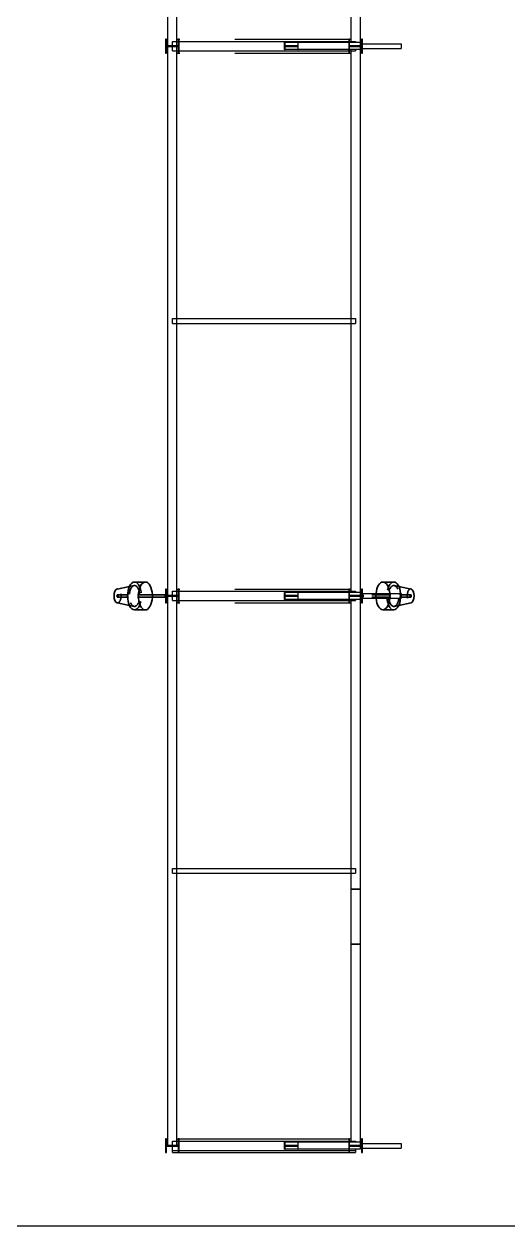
# Model space of a CAD drawing. Header units: inches. Extents: x 517790 to 538444, y 301815 to 302461.
# Drawn here: x 517880.78 to 517886.24, y 302284.9 to 302298.45 of the extents above; entities that cross this region are included whole.
import ezdxf

# ---------------------------------------------------------------- set-up
doc = ezdxf.new("R2010")
doc.units = ezdxf.units.IN
doc.header["$MEASUREMENT"] = 0
doc.linetypes.add('BLAST PROOF PARTITION-EMBED 1_DWG$0$DIVIDE2', pattern=[0.625, 0.25, -0.125, 0, -0.125, 0, -0.125])
doc.linetypes.add('CABLE ROUTE FOR TOTAL PLANE-EMBED 1_DWG$0$HIDDEN2', pattern=[0.1875, 0.125, -0.0625])
for name, color, linetype in [('CABLE ROUTE FOR TOTAL PLANE-EMBED 1_DWG$0$DwgTemplate', 7, 'Continuous'), ('硅胶总平面底图 工艺装置区', 253, 'Continuous'), ('硅胶总平面底图0804', 253, 'Continuous')]:
    doc.layers.add(name, color=color, linetype=linetype)

msp = doc.modelspace()

# ---------------------------------------------------------------- linework, layer by layer
at = {"layer": 'CABLE ROUTE FOR TOTAL PLANE-EMBED 1_DWG$0$DwgTemplate', "color": 253, "linetype": 'Continuous', "lineweight": 25}
for p, q in [((517882.397, 302288.891), (517882.397, 302347.882)), ((517882.501, 302288.886), (517882.501, 302347.882)), ((517884.464, 302304.365), (517884.464, 302298.243)), ((517884.567, 302304.365), (517884.567, 302298.243)), ((517882.371, 302298.281), (517882.371, 302298.126)), ((517882.382, 302298.281), (517882.371, 302298.281)), ((517882.382, 302298.207), (517882.382, 302298.281)), ((517882.449, 302298.256), (517884.438, 302298.256)), ((517882.449, 302298.152), (517882.449, 302298.256)), ((517882.501, 302298.281), (517882.516, 302298.281)), ((517882.526, 302298.281), (517882.516, 302298.281)), ((517882.516, 302298.281), (517882.516, 302298.207)), ((517882.526, 302298.126), (517882.526, 302298.281)), ((517882.526, 302298.281), (517882.532, 302298.281)), ((517883.152, 302298.281), (517884.438, 302298.281)), ((517883.722, 302298.243), (517883.715, 302298.243)), ((517883.715, 302298.243), (517883.715, 302298.165)), ((517883.715, 302298.165), (517883.715, 302298.243)), ((517884.567, 302298.243), (517883.715, 302298.243)), ((517883.722, 302298.206), (517883.722, 302298.243)), ((517883.87, 302298.243), (517883.863, 302298.243)), ((517883.863, 302298.243), (517883.863, 302298.206)), ((517883.87, 302298.165), (517883.87, 302298.243)), ((517884.438, 302298.281), (517884.438, 302298.126)), ((517884.448, 302298.281), (517884.438, 302298.281)), ((517884.448, 302298.207), (517884.448, 302298.281)), ((517884.448, 302298.281), (517884.464, 302298.281)), ((517884.448, 302298.256), (517884.516, 302298.256)), ((517884.516, 302298.256), (517884.516, 302298.243)), ((517884.567, 302298.243), (517884.567, 302298.165)), ((517884.593, 302298.281), (517884.583, 302298.281)), ((517884.583, 302298.281), (517884.583, 302298.207)), ((517884.593, 302298.126), (517884.593, 302298.281)), ((517882.371, 302298.126), (517882.382, 302298.126)), ((517882.516, 302298.207), (517882.382, 302298.207)), ((517882.382, 302298.2), (517882.516, 302298.2)), ((517882.382, 302298.126), (517882.382, 302298.2)), ((517882.449, 302298.152), (517884.438, 302298.152)), ((517882.501, 302298.126), (517882.516, 302298.126)), ((517882.516, 302298.2), (517882.516, 302298.126)), ((517882.516, 302298.126), (517882.526, 302298.126)), ((517882.526, 302298.126), (517882.532, 302298.126)), ((517883.152, 302298.126), (517884.438, 302298.126)), ((517883.715, 302298.165), (517883.722, 302298.165)), ((517884.567, 302298.165), (517883.715, 302298.165)), ((517883.863, 302298.206), (517883.722, 302298.206)), ((517883.722, 302298.201), (517883.863, 302298.201)), ((517883.722, 302298.165), (517883.722, 302298.201)), ((517883.863, 302298.201), (517883.863, 302298.165)), ((517883.863, 302298.165), (517883.87, 302298.165)), ((517884.438, 302298.126), (517884.448, 302298.126)), ((517884.583, 302298.207), (517884.448, 302298.207)), ((517884.448, 302298.2), (517884.583, 302298.2)), ((517884.448, 302298.126), (517884.448, 302298.2)), ((517884.448, 302298.152), (517884.516, 302298.152)), ((517884.448, 302298.126), (517884.464, 302298.126)), ((517884.464, 302298.165), (517884.464, 302292.043)), ((517884.516, 302298.165), (517884.516, 302298.152)), ((517884.567, 302298.231), (517884.583, 302298.231)), ((517884.567, 302298.176), (517884.583, 302298.176)), ((517884.567, 302298.165), (517884.567, 302292.043)), ((517884.583, 302298.2), (517884.583, 302298.126)), ((517884.583, 302298.126), (517884.593, 302298.126)), ((517884.593, 302298.231), (517885.032, 302298.231)), ((517884.593, 302298.176), (517885.032, 302298.176)), ((517885.032, 302298.231), (517885.032, 302298.176)), ((517882.449, 302295.077), (517882.449, 302295.131)), ((517882.449, 302295.131), (517884.516, 302295.131)), ((517884.516, 302295.131), (517884.516, 302295.077)), ((517882.449, 302295.077), (517884.516, 302295.077)), ((517882.382, 302292.081), (517882.371, 302292.081)), ((517882.371, 302292.081), (517882.371, 302291.926)), ((517882.382, 302292.008), (517882.382, 302292.081)), ((517882.516, 302292.008), (517882.382, 302292.008)), ((517882.449, 302292.056), (517884.438, 302292.056)), ((517882.449, 302291.952), (517882.449, 302292.056)), ((517882.501, 302292.081), (517882.516, 302292.081)), ((517882.526, 302292.081), (517882.516, 302292.081)), ((517882.516, 302292.081), (517882.516, 302292.008)), ((517882.526, 302291.926), (517882.526, 302292.081)), ((517882.526, 302292.081), (517882.532, 302292.081)), ((517883.152, 302292.081), (517884.438, 302292.081)), ((517883.715, 302292.043), (517883.715, 302291.965)), ((517883.722, 302292.043), (517883.715, 302292.043)), ((517884.567, 302292.043), (517883.715, 302292.043)), ((517883.715, 302291.965), (517883.715, 302292.043)), ((517883.722, 302292.007), (517883.722, 302292.043)), ((517883.863, 302292.007), (517883.722, 302292.007)), ((517883.722, 302292.001), (517883.863, 302292.001)), ((517883.722, 302291.965), (517883.722, 302292.001)), ((517883.87, 302292.043), (517883.863, 302292.043)), ((517883.863, 302292.043), (517883.863, 302292.007)), ((517883.863, 302292.001), (517883.863, 302291.965)), ((517883.87, 302291.965), (517883.87, 302292.043)), ((517884.448, 302292.081), (517884.438, 302292.081)), ((517884.438, 302292.081), (517884.438, 302291.926)), ((517884.448, 302292.008), (517884.448, 302292.081)), ((517884.448, 302292.081), (517884.464, 302292.081)), ((517884.448, 302292.056), (517884.516, 302292.056)), ((517884.583, 302292.008), (517884.448, 302292.008)), ((517884.516, 302292.056), (517884.516, 302292.043)), ((517884.567, 302292.043), (517884.567, 302291.965)), ((517884.567, 302292.031), (517884.583, 302292.031)), ((517884.593, 302292.081), (517884.583, 302292.081)), ((517884.583, 302292.081), (517884.583, 302292.008)), ((517884.593, 302291.926), (517884.593, 302292.081)), ((517884.593, 302292.031), (517885.032, 302292.031)), ((517885.032, 302292.031), (517885.032, 302291.977)), ((517882.371, 302291.926), (517882.382, 302291.926)), ((517882.382, 302292), (517882.516, 302292)), ((517882.382, 302291.926), (517882.382, 302292)), ((517882.449, 302291.952), (517884.438, 302291.952)), ((517882.501, 302291.926), (517882.516, 302291.926)), ((517882.516, 302292), (517882.516, 302291.926)), ((517882.516, 302291.926), (517882.526, 302291.926)), ((517882.526, 302291.926), (517882.532, 302291.926)), ((517883.152, 302291.926), (517884.438, 302291.926)), ((517883.715, 302291.965), (517883.722, 302291.965)), ((517884.567, 302291.965), (517883.715, 302291.965)), ((517883.863, 302291.965), (517883.87, 302291.965)), ((517884.438, 302291.926), (517884.448, 302291.926)), ((517884.448, 302291.926), (517884.448, 302292)), ((517884.448, 302292), (517884.583, 302292)), ((517884.448, 302291.952), (517884.516, 302291.952)), ((517884.448, 302291.926), (517884.464, 302291.926)), ((517884.464, 302291.965), (517884.464, 302285.843)), ((517884.516, 302291.965), (517884.516, 302291.952)), ((517884.567, 302291.977), (517884.583, 302291.977)), ((517884.567, 302291.965), (517884.567, 302285.843)), ((517884.583, 302292), (517884.583, 302291.926)), ((517884.583, 302291.926), (517884.593, 302291.926)), ((517884.593, 302291.977), (517885.032, 302291.977)), ((517882.397, 302285.804), (517882.397, 302288.891)), ((517882.449, 302288.889), (517882.449, 302288.931)), ((517882.449, 302288.931), (517884.516, 302288.931)), ((517882.449, 302288.877), (517882.449, 302288.889)), ((517882.501, 302285.804), (517882.501, 302288.886)), ((517884.516, 302288.931), (517884.516, 302288.877)), ((517882.449, 302288.877), (517882.843, 302288.877)), ((517882.843, 302288.877), (517884.516, 302288.877)), ((517882.371, 302285.882), (517882.371, 302285.727)), ((517882.382, 302285.882), (517882.371, 302285.882)), ((517882.382, 302285.808), (517882.382, 302285.882)), ((517882.516, 302285.808), (517882.382, 302285.808)), ((517882.382, 302285.727), (517882.382, 302285.8)), ((517882.382, 302285.8), (517882.516, 302285.8)), ((517882.501, 302285.804), (517882.397, 302285.804)), ((517882.449, 302285.752), (517882.449, 302285.856)), ((517882.449, 302285.856), (517884.438, 302285.856)), ((517882.501, 302285.882), (517882.516, 302285.882)), ((517882.526, 302285.882), (517882.516, 302285.882)), ((517882.516, 302285.882), (517882.516, 302285.808)), ((517882.516, 302285.8), (517882.516, 302285.727)), ((517882.526, 302285.882), (517884.438, 302285.882)), ((517882.526, 302285.727), (517882.526, 302285.882)), ((517884.567, 302285.843), (517883.715, 302285.843)), ((517883.715, 302285.765), (517883.715, 302285.843)), ((517883.715, 302285.843), (517883.715, 302285.765)), ((517883.722, 302285.843), (517883.715, 302285.843)), ((517883.722, 302285.807), (517883.722, 302285.843)), ((517883.863, 302285.807), (517883.722, 302285.807)), ((517883.722, 302285.765), (517883.722, 302285.801)), ((517883.722, 302285.801), (517883.863, 302285.801)), ((517883.863, 302285.843), (517883.863, 302285.807)), ((517883.87, 302285.843), (517883.863, 302285.843)), ((517883.863, 302285.801), (517883.863, 302285.765)), ((517883.87, 302285.765), (517883.87, 302285.843)), ((517884.438, 302285.882), (517884.438, 302285.727)), ((517884.448, 302285.882), (517884.438, 302285.882)), ((517884.448, 302285.882), (517884.464, 302285.882)), ((517884.448, 302285.808), (517884.448, 302285.882)), ((517884.448, 302285.856), (517884.516, 302285.856)), ((517884.583, 302285.808), (517884.448, 302285.808)), ((517884.448, 302285.727), (517884.448, 302285.8)), ((517884.448, 302285.8), (517884.583, 302285.8)), ((517884.516, 302285.856), (517884.516, 302285.843)), ((517884.567, 302285.843), (517884.567, 302285.765)), ((517884.567, 302285.831), (517884.583, 302285.831)), ((517884.567, 302285.777), (517884.583, 302285.777)), ((517884.593, 302285.882), (517884.583, 302285.882)), ((517884.583, 302285.882), (517884.583, 302285.808)), ((517884.583, 302285.8), (517884.583, 302285.727)), ((517884.593, 302285.727), (517884.593, 302285.882)), ((517884.593, 302285.831), (517885.032, 302285.831)), ((517884.593, 302285.777), (517885.032, 302285.777)), ((517885.032, 302285.831), (517885.032, 302285.777)), ((517882.371, 302285.727), (517882.382, 302285.727)), ((517882.449, 302285.727), (517882.449, 302285.752)), ((517882.449, 302285.752), (517884.438, 302285.752)), ((517882.449, 302285.727), (517882.516, 302285.727)), ((517882.516, 302285.727), (517882.526, 302285.727)), ((517882.526, 302285.727), (517884.438, 302285.727)), ((517884.567, 302285.765), (517883.715, 302285.765)), ((517883.715, 302285.765), (517883.722, 302285.765)), ((517883.863, 302285.765), (517883.87, 302285.765)), ((517884.438, 302285.727), (517884.448, 302285.727)), ((517884.448, 302285.752), (517884.516, 302285.752)), ((517884.448, 302285.727), (517884.516, 302285.727)), ((517884.516, 302285.765), (517884.516, 302285.752)), ((517884.516, 302285.752), (517884.516, 302285.727)), ((517884.583, 302285.727), (517884.593, 302285.727))]:
    msp.add_line(p, q, dxfattribs=at)
at = {"layer": 'CABLE ROUTE FOR TOTAL PLANE-EMBED 1_DWG$0$DwgTemplate', "color": 253, "linetype": 'Continuous', "lineweight": 35}
for p, q in [((517882.022, 302292.161), (517882.145, 302292.161)), ((517884.947, 302292.161), (517884.824, 302292.161)), ((517881.827, 302292.082), (517881.964, 302292.11)), ((517882.145, 302292.017), (517882.327, 302292.017)), ((517882.364, 302292.017), (517882.371, 302292.017)), ((517885.142, 302292.082), (517885.005, 302292.11)), ((517881.827, 302291.925), (517881.964, 302291.897)), ((517882.145, 302291.99), (517882.327, 302291.99)), ((517882.364, 302291.99), (517882.371, 302291.99)), ((517885.142, 302291.925), (517885.005, 302291.897)), ((517882.022, 302291.846), (517882.145, 302291.846)), ((517884.947, 302291.846), (517884.824, 302291.846)), ((517884.567, 302288.699), (517884.464, 302288.699)), ((517884.567, 302288.079), (517884.464, 302288.079))]:
    msp.add_line(p, q, dxfattribs=at)
at = {"layer": 'CABLE ROUTE FOR TOTAL PLANE-EMBED 1_DWG$0$DwgTemplate', "color": 253, "linetype": 'CABLE ROUTE FOR TOTAL PLANE-EMBED 1_DWG$0$HIDDEN2', "lineweight": 35}
for p, q in [((517881.831, 302292.017), (517882.145, 302292.017)), ((517881.964, 302292.11), (517882.016, 302292.121)), ((517882.327, 302292.017), (517882.364, 302292.017)), ((517882.371, 302292.017), (517882.377, 302292.017)), ((517884.824, 302292.017), (517884.593, 302292.017)), ((517885.138, 302292.017), (517884.824, 302292.017)), ((517885.005, 302292.11), (517884.953, 302292.121)), ((517881.831, 302291.99), (517882.145, 302291.99)), ((517881.964, 302291.897), (517882.016, 302291.886)), ((517882.327, 302291.99), (517882.364, 302291.99)), ((517882.371, 302291.99), (517882.377, 302291.99)), ((517884.824, 302291.99), (517884.593, 302291.99)), ((517885.138, 302291.99), (517884.824, 302291.99)), ((517885.005, 302291.897), (517884.953, 302291.886))]:
    msp.add_line(p, q, dxfattribs=at)
at = {"layer": 'CABLE ROUTE FOR TOTAL PLANE-EMBED 1_DWG$0$DwgTemplate', "color": 253, "linetype": 'Continuous', "lineweight": 35}
for centre, major_axis, start_param, end_param in [((517882.022, 302292.004), (0, -0.157), 3.141593, 6.283185), ((517882.145, 302292.004), (0, -0.157), 3.141593, 7.770552), ((517882.145, 302292.004), (0, 0.157), 4.795819, 6.283185), ((517884.824, 302292.004), (0, 0.157), 4.88962, 7.676751), ((517884.947, 302292.004), (0, 0.157), 4.88962, 6.283185), ((517881.831, 302292.004), (0, -0.0787), 3.244874, 6.179904), ((517882.377, 302292.004), (0, 0.0164), 0.715341, 2.426252), ((517882.377, 302292.004), (0, 0.0164), 0.715341, 2.426252), ((517882.377, 302292.004), (0, 0.0131), 0.961138, 2.180455), ((517882.377, 302292.004), (0, 0.0164), 4.95857, 5.634715), ((517882.377, 302292.004), (0, 0.0164), 4.95857, 5.634715), ((517882.377, 302292.004), (0, -0.0131), 1.880344, 2.286), ((517885.138, 302292.004), (0, 0.0787), 3.244874, 6.179904), ((517882.377, 302292.004), (0, -0.0164), 0.64847, 1.372252), ((517882.377, 302292.004), (0, -0.0164), 0.64847, 1.372252), ((517882.377, 302292.004), (0, -0.0131), 0.855593, 1.321674), ((517884.824, 302292.004), (0, -0.157), 4.884705, 6.283185), ((517884.824, 302292.004), (0, -0.157), 0, 1.39848), ((517884.947, 302292.004), (0, -0.157), 0, 1.39848)]:
    msp.add_ellipse(centre, major_axis=major_axis, ratio=0.5, start_param=start_param, end_param=end_param, dxfattribs=at)
at = {"layer": 'CABLE ROUTE FOR TOTAL PLANE-EMBED 1_DWG$0$DwgTemplate', "color": 253, "linetype": 'CABLE ROUTE FOR TOTAL PLANE-EMBED 1_DWG$0$HIDDEN2', "lineweight": 35}
for centre, major_axis, start_param, end_param in [((517882.022, 302292.004), (0, 0.157), 3.141593, 6.283185), ((517884.947, 302292.004), (0, -0.157), 3.141593, 6.283185), ((517881.831, 302292.004), (0, 0.0787), 3.038311, 6.283185), ((517881.831, 302292.004), (0, 0.0787), 0, 0.103282), ((517882.145, 302292.004), (0, -0.157), 1.487366, 1.654226), ((517882.377, 302292.004), (0, 0.0164), 0, 0.715341), ((517882.377, 302292.004), (0, 0.0164), 0, 0.715341), ((517882.377, 302292.004), (0, 0.0131), 0, 0.961138), ((517882.377, 302292.004), (0, 0.0164), 5.634715, 6.283185), ((517882.377, 302292.004), (0, 0.0164), 5.634715, 6.283185), ((517882.377, 302292.004), (0, 0.0131), 5.427593, 6.283185), ((517882.377, 302292.004), (0, -0.0131), 1.321674, 1.880344), ((517882.377, 302292.004), (0, 0.0164), 4.513845, 4.95857), ((517882.377, 302292.004), (0, 0.0164), 4.513845, 4.95857), ((517884.824, 302292.004), (0, 0.157), 1.393566, 1.487366), ((517884.824, 302292.004), (0, 0.157), 1.487366, 1.654226), ((517884.824, 302292.004), (0, -0.157), 1.39848, 1.748027), ((517884.947, 302292.004), (0, -0.157), 1.39848, 1.748027), ((517885.138, 302292.004), (0, -0.0787), 3.038311, 6.283185), ((517882.377, 302292.004), (0, -0.0131), 5.322048, 7.138778), ((517882.377, 302292.004), (0, -0.0164), 5.567844, 6.931655), ((517882.377, 302292.004), (0, -0.0164), 5.567844, 6.931655), ((517884.824, 302292.004), (0, 0.157), 1.654226, 1.743113), ((517885.138, 302292.004), (0, -0.0787), 0, 0.103282)]:
    msp.add_ellipse(centre, major_axis=major_axis, ratio=0.5, start_param=start_param, end_param=end_param, dxfattribs=at)
for centre, major_axis in [((517881.831, 302292.004), (0, 0.0131)), ((517882.022, 302292.004), (0, 0.118)), ((517884.593, 302292.004), (0, 0.0164)), ((517884.593, 302292.004), (0, 0.0164)), ((517884.593, 302292.004), (0, -0.0131)), ((517884.947, 302292.004), (0, -0.118)), ((517885.138, 302292.004), (0, -0.0131))]:
    msp.add_ellipse(centre, major_axis=major_axis, ratio=0.5, dxfattribs=at)
at = {"layer": '硅胶总平面底图 工艺装置区', "linetype": 'BLAST PROOF PARTITION-EMBED 1_DWG$0$DIVIDE2', "lineweight": -3, "ltscale": 400}
msp.add_line((517871.703, 302284.9), (517894.849, 302284.9), dxfattribs=at)
at = {"layer": '硅胶总平面底图0804', "lineweight": 20}
msp.add_line((517871.702, 302284.9), (517894.849, 302284.9), dxfattribs=at)
at = {"layer": '硅胶总平面底图0804', "color": 7, "linetype": 'Continuous', "lineweight": 20}
for p, q in [((517883.202, 302284.901), (517883.084, 302284.901)), ((517883.525, 302284.901), (517883.463, 302284.901)), ((517884.145, 302284.901), (517884.083, 302284.901))]:
    msp.add_line(p, q, dxfattribs=at)

doc.saveas('drawing.dxf')
